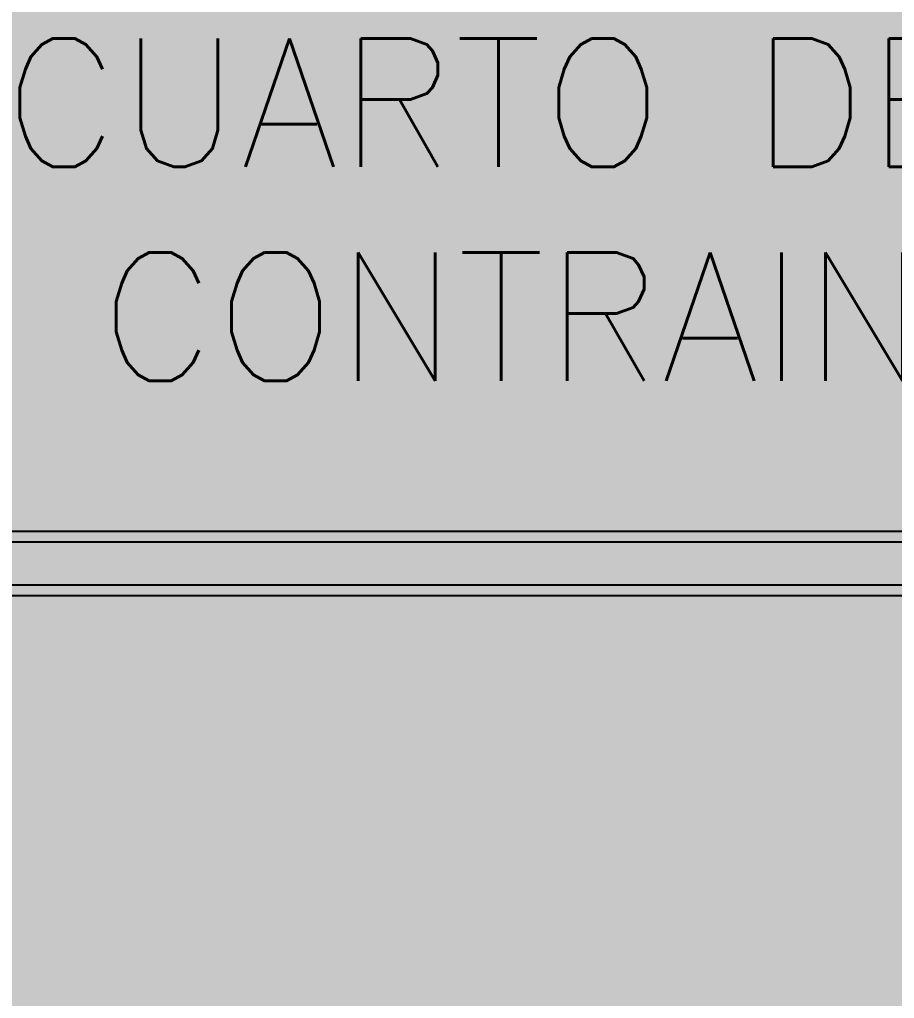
# Model space of a CAD drawing. Header units: millimetres. Extents: x 28 to 201, y 462 to 575.
# Drawn here: x 120.456 to 122.502, y 555.274 to 557.562 of the extents above; entities that cross this region are included whole.
import ezdxf

# ---------------------------------------------------------------- set-up
doc = ezdxf.new("R2010")
doc.units = ezdxf.units.MM
for name, color, linetype in [('1- 3', 3, 'Continuous'), ('8 hatch 2', 104, 'Continuous'), ('LINEA LIMITE DE ZONIFICACION', 2, 'Continuous')]:
    doc.layers.add(name, color=color, linetype=linetype)
doc.styles.add('TEXTOS', font='romans.shx')

# ---------------------------------------------------------------- blocks, each defined once
blk = doc.blocks.new('CTOBOM')
at = {"color": 0, "ltscale": 0.075}
blk.add_lwpolyline([(9.0819, -0.5133), (9.0819, -4.2155), (8.1119, -4.2155), (8.1119, -4.3655), (9.2319, -4.3655), (9.2319, -0.5133)], dxfattribs=at)
blk.add_lwpolyline([(9.2069, -0.5383), (9.1069, -0.5383), (9.1069, -4.2405), (8.1369, -4.2405), (8.1369, -4.3405), (9.2069, -4.3405)], close=True, dxfattribs=at)
blk = doc.blocks.new('zonas hatch')
at = {"layer": '8 hatch 2', "ltscale": 2, "transparency": 33554483}
h = blk.add_hatch(color=6, dxfattribs=at)
h.dxf.hatch_style = 1
h.paths.add_polyline_path([(79.8405, 79.605), (60.15, 79.605), (60.15, 62.2609), (84.4994, 62.2609)])

msp = doc.modelspace()

# ---------------------------------------------------------------- block references
at = {"color": 1}
msp.add_blockref('zonas hatch', (43.7209, 485.8423), dxfattribs=at)
at = {"layer": '1- 3', "rotation": 270}
msp.add_blockref('CTOBOM', (123.5614, 565.4474), dxfattribs=at)

# ---------------------------------------------------------------- texts
at = {"layer": 'LINEA LIMITE DE ZONIFICACION', "color": 2, "ltscale": 0.01, "insert": (122.4631, 557.1178), "char_height": 0.3, "attachment_point": 5, "style": 'TEXTOS'}
msp.add_mtext('CUARTO DE BOMBAS\\PCONTRAINCENDIOS', dxfattribs=at)

doc.saveas('drawing.dxf')
